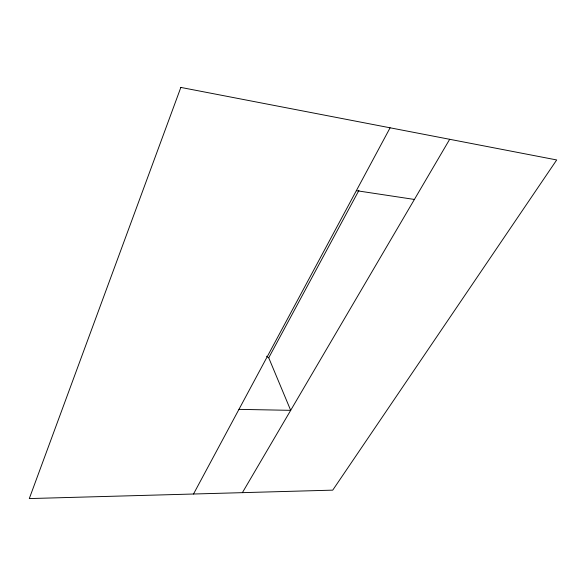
<?xml version="1.0" encoding="UTF-8"?>
<svg xmlns="http://www.w3.org/2000/svg" width="586" height="586" viewBox="0 0 586 586"><rect width="100%" height="100%" fill="white"/><g stroke="black" fill="none" stroke-linecap="round" stroke-linejoin="round"><path stroke-width="0.88" d="M193.505 494.013L390.1 127.799M238.949 409.358L290.685 410.339L268.732 357.804L358.94 190.362M242.392 492.658L449.682 139.3M356.354 190.662L414.397 199.445M266.564 356.229L268.732 357.804M180.847 87.424L29.3 498.576L332.731 490.145L556.7 159.949L180.847 87.424"/></g></svg>
